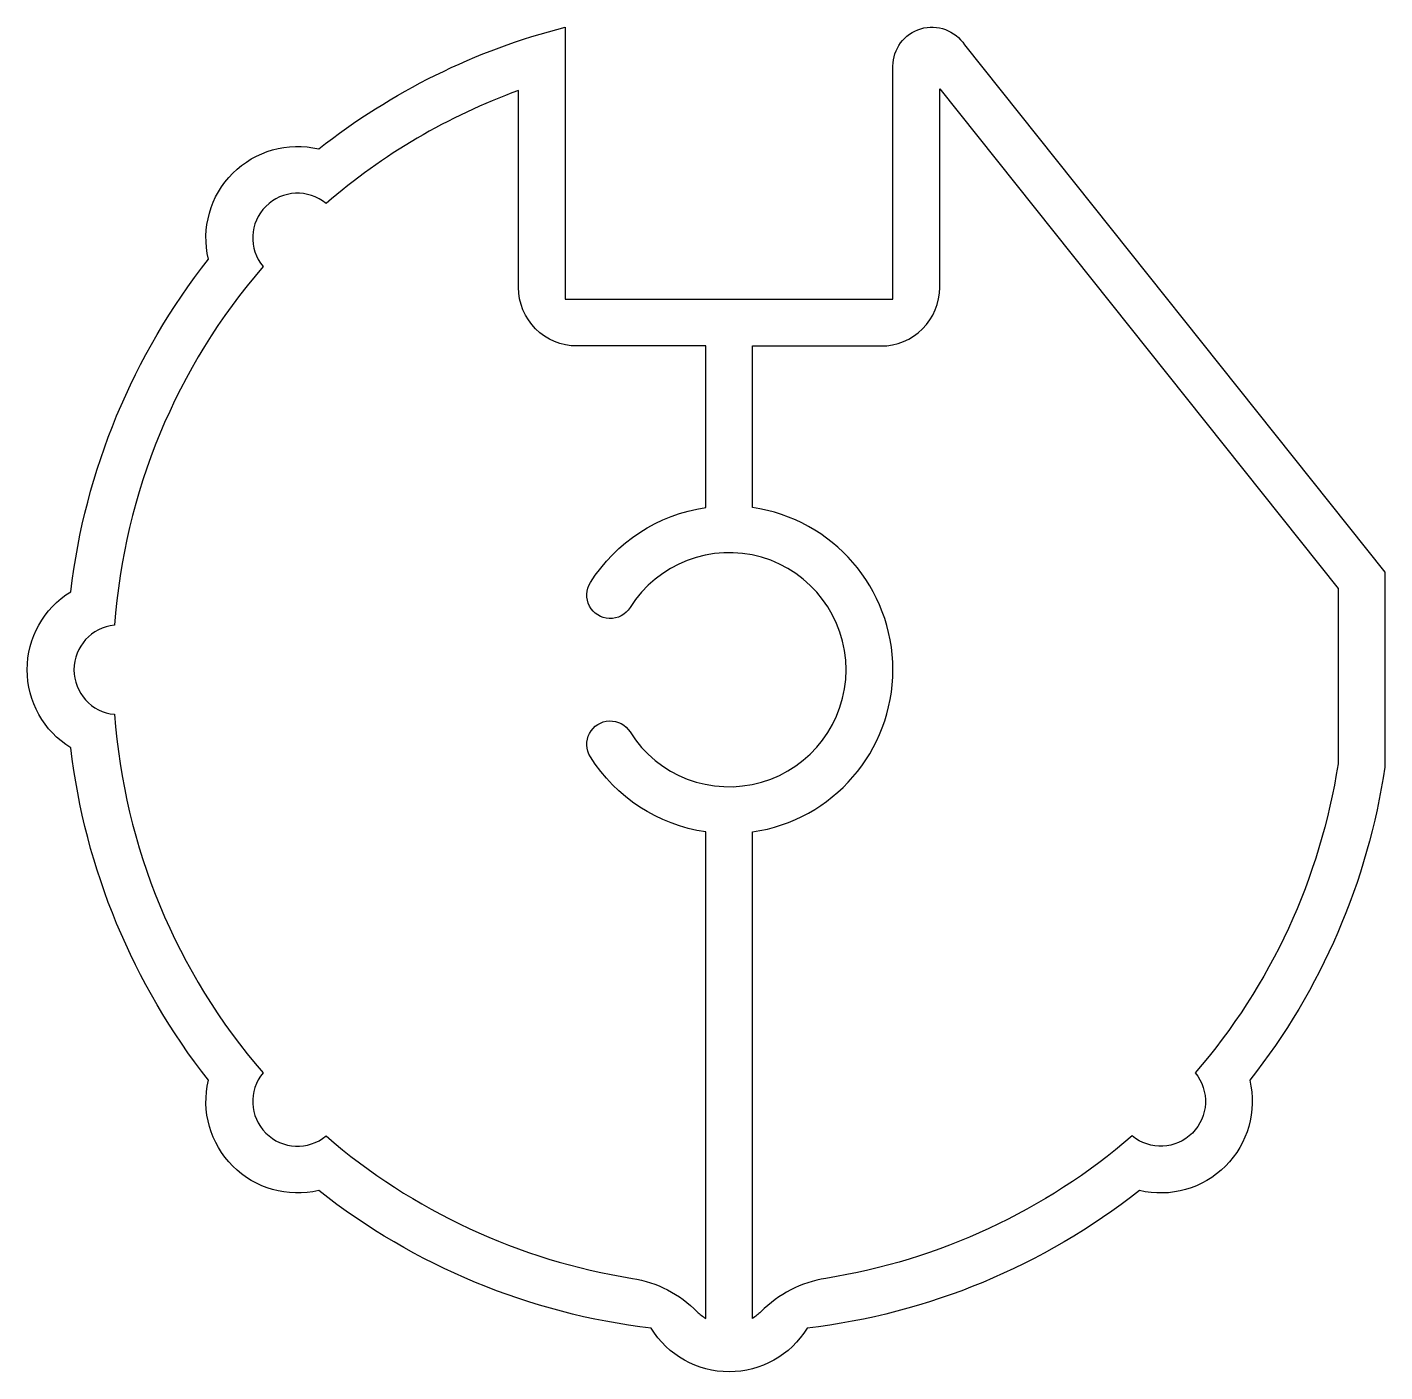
# Model space of a CAD drawing. Extents: x 244.2 to 279, y 239 to 273.5.
import ezdxf

# ---------------------------------------------------------------- set-up
doc = ezdxf.new("R2010")
doc.units = 0
doc.layers.add('ANA', color=220, linetype='CONTINUOUS')

msp = doc.modelspace()

# ---------------------------------------------------------------- linework, layer by layer
at = {"layer": 'ANA'}
for points in [[(245.28, 259.017, -0.13826), (248.811, 267.54, -0.559028), (251.639, 270.369, -0.10484), (257.962, 273.49), (257.962, 266.517), (266.362, 266.517), (266.362, 272.49, -0.746222), (268.2, 273.036), (278.977, 259.517), (278.977, 254.517, -0.130708), (275.514, 246.494, -0.559028), (272.685, 243.666, -0.13826), (264.162, 240.135, -0.559028), (260.162, 240.135, -0.13826), (251.639, 243.666, -0.559028), (248.811, 246.494, -0.13826), (245.28, 255.017, -0.559028)], [(262.762, 240.387), (262.762, 252.86, 0.866025), (262.762, 261.174), (262.762, 265.317), (266.062, 265.317, 0.414214), (267.562, 266.817), (267.562, 271.911), (277.777, 259.097), (277.777, 254.608, -0.140895), (274.113, 246.682, -0.911183), (272.497, 245.066, -0.139744), (264.642, 241.413, 0.159829), (262.979, 240.558, -0.060459)], [(256.762, 271.866, 0.091302), (251.827, 268.968, 0.911183), (250.211, 267.352, 0.161534), (246.403, 258.16, 0.911183), (246.403, 255.874, 0.161534), (250.211, 246.682, 0.911183), (251.827, 245.066, 0.139744), (259.682, 241.413, -0.159829), (261.345, 240.558, 0.060459), (261.562, 240.387), (261.562, 252.86, -0.220288), (258.604, 254.786, -1), (259.621, 255.423, 3.476641), (259.621, 258.611, -1), (258.604, 259.249, -0.220288), (261.562, 261.174), (261.562, 265.317), (258.262, 265.317, -0.414214), (256.762, 266.817)]]:
    msp.add_lwpolyline(points, format="xyb", close=True, dxfattribs=at)

doc.saveas('drawing.dxf')
